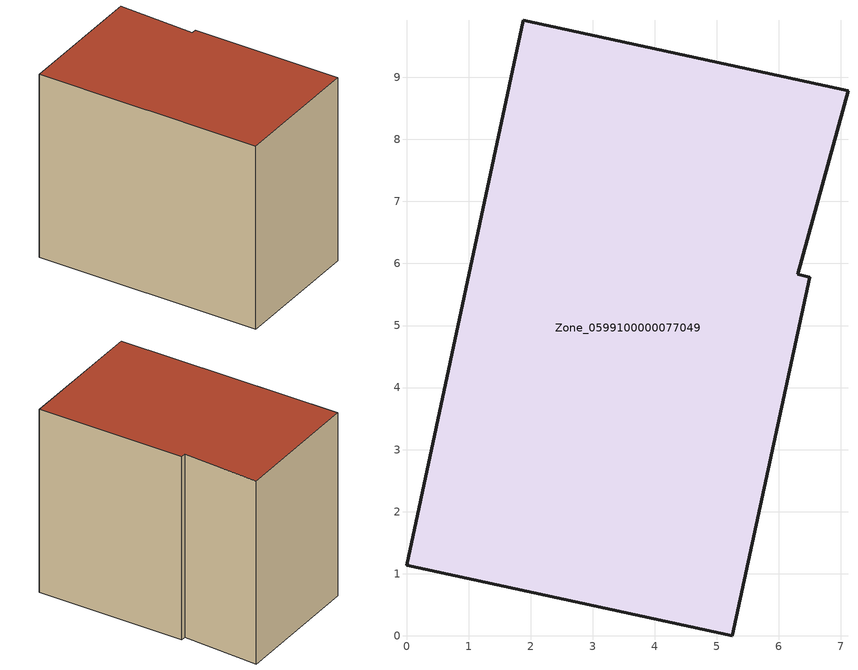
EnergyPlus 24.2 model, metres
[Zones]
Zone_0599100000077049
 floor ground (C_G): 0,1.14 1.88,9.92 7.11,8.79 6.3,5.82 6.49,5.78 5.25,0 z0
 wall outside (C_F): 1.88,9.92 0,1.14 5.25,0 6.49,5.78 6.3,5.82 7.11,8.79 1.88,9.92 z0:7.56
 roof outside (C_R): 0,1.14 5.25,0 6.49,5.78 6.3,5.82 7.11,8.79 1.88,9.92 z7.56
[BUILDING]
Pand.0599100000077049: North Axis=0; Terrain=City; Loads Convergence Tolerance Value=0.04; Temperature Convergence Tolerance Value=0.4; Solar Distribution=FullExterior; Maximum Number of Warmup Days=25; Minimum Number of Warmup Days=1
[Site:Location]
Rotterdam.The.Hague.AP_ZH_NLD Design_Conditions: Latitude=51.96; Longitude=4.45; Time Zone=1; Elevation=-4.5
[SITE:GROUNDTEMPERATURE:BUILDINGSURFACE]
18, 18, 18, 18, 18, 18, 18, 18, 18, 18, 18, 18
[MATERIAL] Thermal Absorptance=0.9; Solar Absorptance=0.7; Visible Absorptance=0.7
Name | Roughness | Thickness | Conductivity | Density | Specific Heat
G.TC.1975-1991 | MediumSmooth | 0.15 | 0.288461 | 540 | 1210
F.TC.1975-1991 | Rough | 0.3 | 0.230769 | 1920 | 840
R.TC.1975-1991 | MediumRough | 0.2 | 0.153846 | 1500 | 1000
[CONSTRUCTION]
C_G: G.TC.1975-1991
C_F: F.TC.1975-1991
C_R: R.TC.1975-1991
[ZONE]
Zone_0599100000077049: Type=1; Multiplier=1; Ceiling Height=Autocalculate; Volume=Autocalculate; Floor Area=autocalculate; Part of Total Floor Area=Yes
[ZONEINFILTRATION:DESIGNFLOWRATE]
Infil_Zone_0599100000077049: Zone or ZoneList or Space or SpaceList=Zone_0599100000077049; Schedule=AlwaysOn; Design Flow Rate Calculation Method=Flow/Area; Flow Rate per Floor Area=0.003; Constant Term Coefficient=1; Temperature Term Coefficient=0; Velocity Term Coefficient=0; Velocity Squared Term Coefficient=0
[HVACTEMPLATE:ZONE:IDEALLOADSAIRSYSTEM]
Zone_0599100000077049: Maximum Heating Supply Air Temperature=50; Minimum Cooling Supply Air Temperature=13; Maximum Heating Supply Air Humidity Ratio=0.0156; Minimum Cooling Supply Air Humidity Ratio=0.0077; Heating Limit=NoLimit; Cooling Limit=NoLimit; Dehumidification Control Type=ConstantSensibleHeatRatio; Cooling Sensible Heat Ratio=0.7; Dehumidification Setpoint=60; Humidification Control Type=None; Humidification Setpoint=30; Outdoor Air Method=None; Outdoor Air Flow Rate per Person=0.00944; Outdoor Air Flow Rate per Zone Floor Area=0; Outdoor Air Flow Rate per Zone=0; Demand Controlled Ventilation Type=None; Outdoor Air Economizer Type=NoEconomizer; Heat Recovery Type=None; Sensible Heat Recovery Effectiveness=0.7; Latent Heat Recovery Effectiveness=0.65
[ZONECONTROL:THERMOSTAT]
ThermostatControl_Zone_0599100000077049: Zone or ZoneList=Zone_0599100000077049; Control Type Schedule=DualSetpointControlType; Control 1=Thermostat_Zone_0599100000077049; Temperature Difference Between Cutout And Setpoint=0
[THERMOSTATSETPOINT:DUALSETPOINT]
Thermostat_Zone_0599100000077049: Heating Setpoint Temperature Schedule=HeatingSetpoint_Zone_0599100000077049; Cooling Setpoint Temperature Schedule=CoolingSetpoint_Zone_0599100000077049
[SCHEDULE:COMPACT]
HeatingSetpoint_Zone_0599100000077049: Through: 12/31, For: AllDays, Until: 24:00, 21
CoolingSetpoint_Zone_0599100000077049: Through: 12/31, For: AllDays, Until: 24:00, 24
DualSetpointControlType: Through: 12/31, For: AllDays, Until: 24:00, 4
AlwaysOn: Through: 12/31, For: AllDays, Until: 24:00, 1
